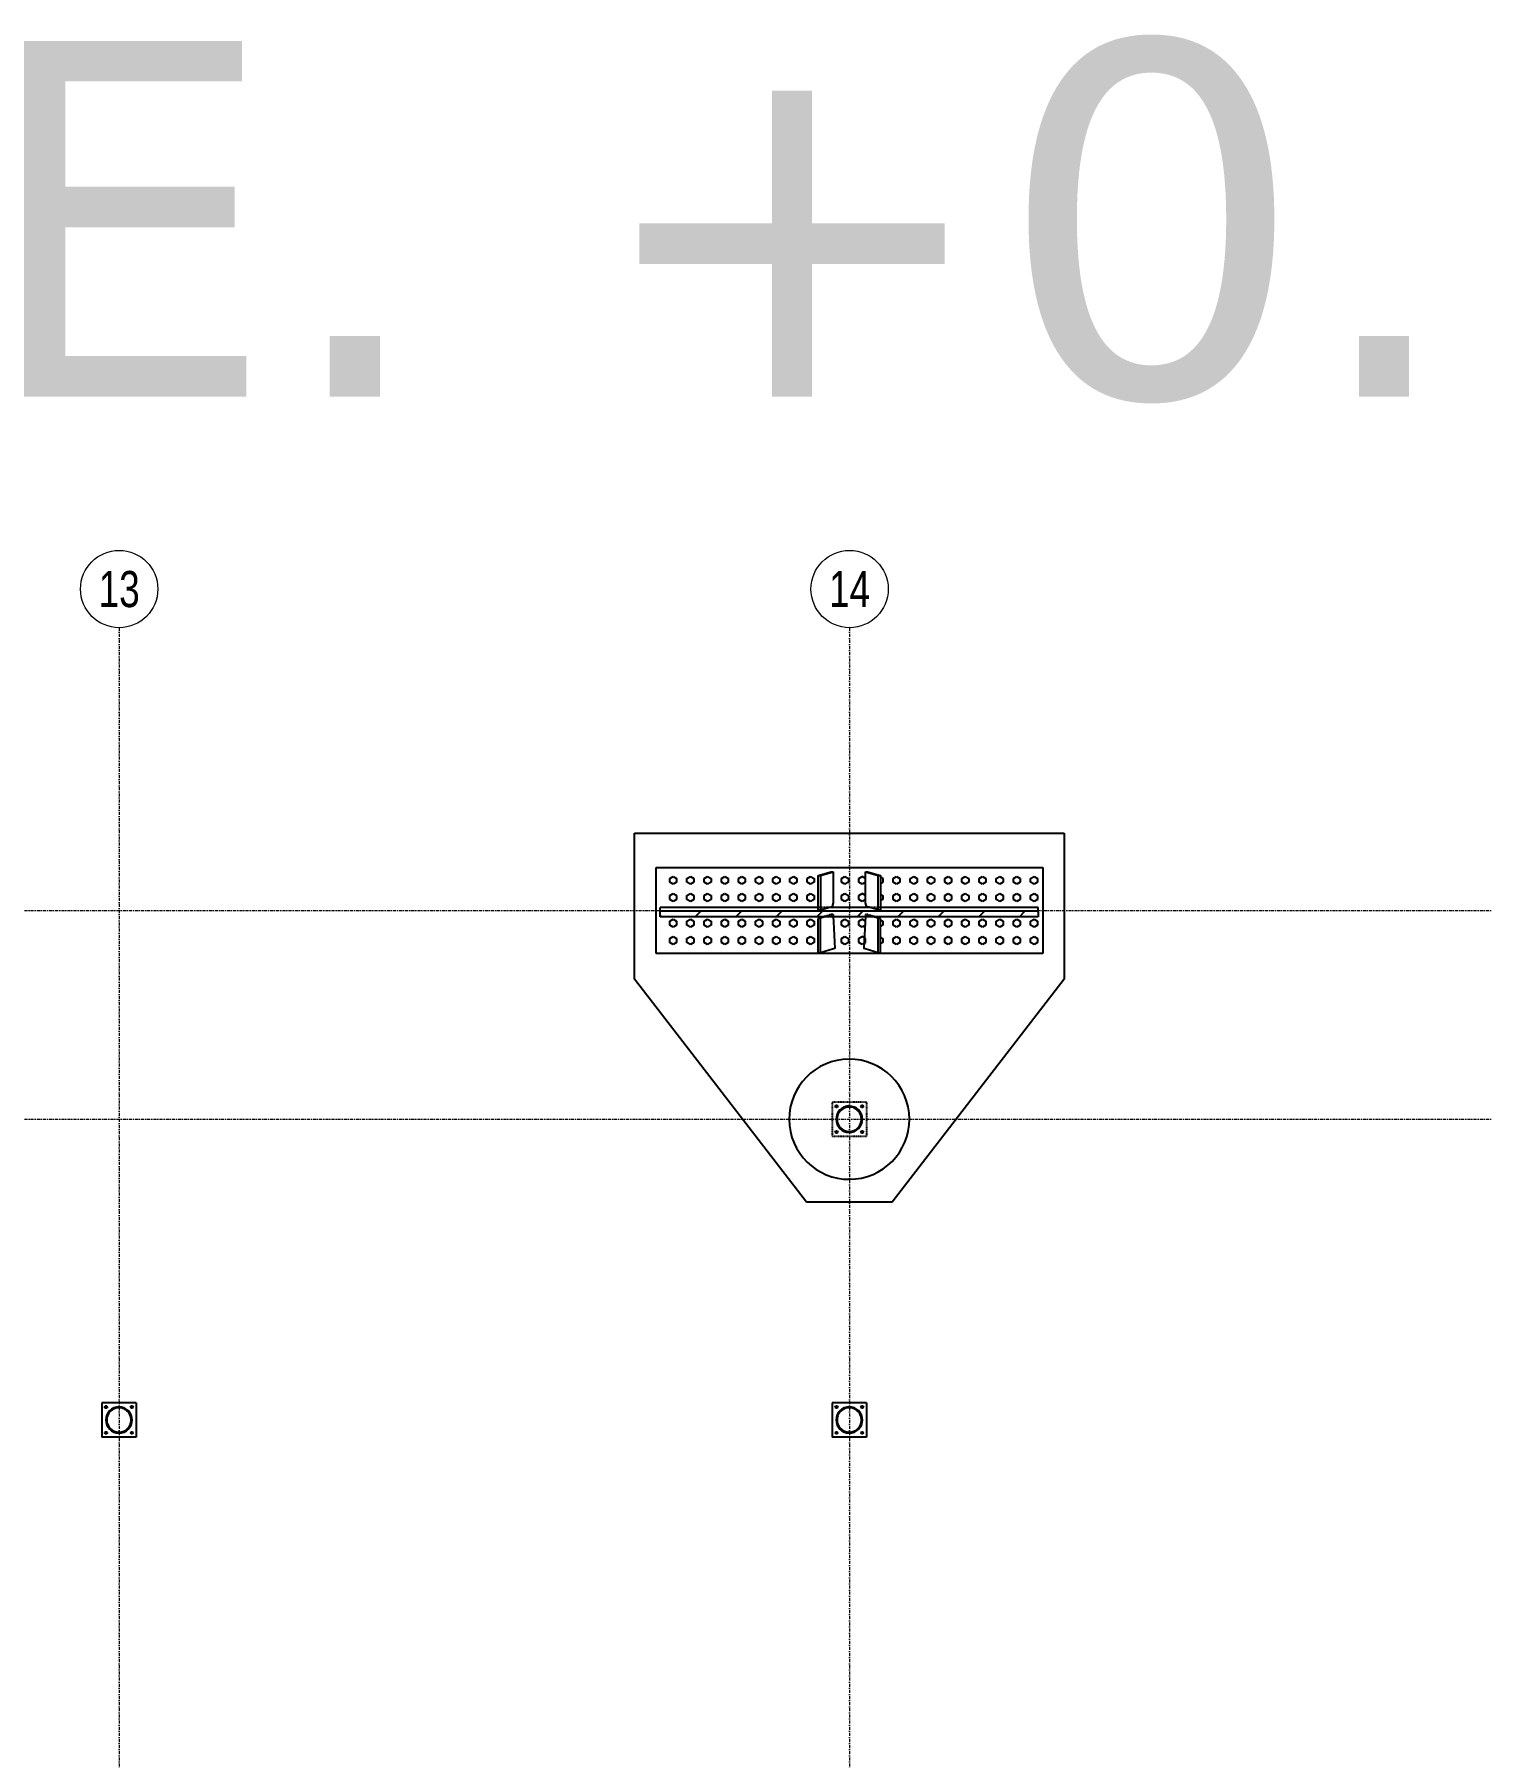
# Model space of a CAD drawing. Header units: millimetres. Extents: x 1541 to 289025, y -12015 to 47026.
# Drawn here: x 55346 to 56567, y -10231 to -8778 of the extents above; entities that cross this region are included whole.
import ezdxf
from ezdxf.enums import TextEntityAlignment as Align

# ---------------------------------------------------------------- set-up
doc = ezdxf.new("R2010")
doc.units = ezdxf.units.MM
doc.header["$LTSCALE"] = 0.1
for name, pattern in [('DASHDOTX2', [50.8, 25.4, -12.7, 0, -12.7]), ('DXK_LINE_DOT2', [3.9198, 1.9599, -1.9599]), ('Grid Line', [3.33375, 1.905, -0.47625, 0.47625, -0.47625])]:
    doc.linetypes.add(name, pattern=pattern)
doc.layers.get('0').update_dxf_attribs({"color": 255})
doc.layers.add('E_EJES', color=8, linetype='Continuous', lineweight=9)
doc.layers.add('E_EJES-1', color=8, linetype='Grid Line', lineweight=9)
doc.layers.add('TEXTO GENRAL', color=3, linetype='Continuous')
doc.styles.add('Swis721 LtCn BT_1', font='swisscl.ttf', dxfattribs={"height": 0.42})
doc.styles.add('TEXTO GENERAL', font='verdana.ttf', dxfattribs={"height": 0.9})

msp = doc.modelspace()

# ---------------------------------------------------------------- hatches: boundary and pattern name
at = {"linetype": 'Continuous'}
h = msp.add_hatch(dxfattribs=at)
h.set_pattern_fill('', scale=7.611392, style=0, pattern_type=0)
h.set_pattern_definition([(45, (55873.885, -9517.53), (-17.088, 17.088), [])])
h.paths.add_polyline_path([(56192.8, -9517.5), (55873.9, -9517.5), (55873.9, -9518.3), (55874.1, -9522.2), (56192.7, -9522.2), (56192.8, -9518.3)])
h = msp.add_hatch(dxfattribs=at)
h.set_pattern_fill('', scale=7.611392, style=0, pattern_type=0)
h.set_pattern_definition([(45, (56044.19, -9690.706), (-17.088, 17.088), [])])
h.paths.add_polyline_path([(56044.4, -9692.9), (56044.2, -9690.7), (56043.6, -9688.6), (56042.5, -9686.7), (56041.2, -9685), (56039.5, -9683.7), (56037.6, -9682.6), (56035.5, -9682), (56033.3, -9681.8), (56031.2, -9682), (56029.1, -9682.6), (56027.2, -9683.7), (56025.5, -9685), (56024.2, -9686.7), (56023.1, -9688.6), (56022.5, -9690.7), (56022.3, -9692.9), (56022.5, -9695), (56023.1, -9697.1), (56024.2, -9699), (56025.5, -9700.7), (56027.2, -9702.1), (56029.1, -9703.1), (56031.2, -9703.7), (56033.3, -9703.9), (56035.5, -9703.7), (56037.6, -9703.1), (56039.5, -9702.1), (56041.2, -9700.7), (56042.5, -9699), (56043.6, -9697.1), (56044.2, -9695)])
h.paths.add_polyline_path([(56042.9, -9696.8), (56041.9, -9698.6), (56040.7, -9700.2), (56039.1, -9701.5), (56037.3, -9702.4), (56035.4, -9703), (56033.3, -9703.2), (56031.3, -9703), (56029.4, -9702.4), (56027.6, -9701.5), (56026, -9700.2), (56024.8, -9698.6), (56023.8, -9696.8), (56023.2, -9694.9), (56023, -9692.9), (56023.2, -9690.8), (56023.8, -9688.9), (56024.8, -9687.1), (56026, -9685.6), (56027.6, -9684.3), (56029.4, -9683.3), (56031.3, -9682.7), (56033.3, -9682.5), (56035.4, -9682.7), (56037.3, -9683.3), (56039.1, -9684.3), (56040.7, -9685.6), (56041.9, -9687.1), (56042.9, -9688.9), (56043.5, -9690.8), (56043.7, -9692.9), (56043.5, -9694.9)])
h = msp.add_hatch(color=96, dxfattribs=at)
h.paths.add_polyline_path([(55428.2, -9946.6), (55428, -9944.4), (55427.4, -9942.4), (55426.4, -9940.4), (55425, -9938.8), (55423.3, -9937.4), (55421.4, -9936.4), (55419.3, -9935.7), (55417.2, -9935.5), (55415, -9935.7), (55413, -9936.4), (55411, -9937.4), (55409.4, -9938.8), (55408, -9940.4), (55407, -9942.4), (55406.3, -9944.4), (55406.1, -9946.6), (55406.3, -9948.7), (55407, -9950.8), (55408, -9952.7), (55409.4, -9954.4), (55411, -9955.8), (55413, -9956.8), (55415, -9957.4), (55417.2, -9957.6), (55419.3, -9957.4), (55421.4, -9956.8), (55423.3, -9955.8), (55425, -9954.4), (55426.4, -9952.7), (55427.4, -9950.8), (55428, -9948.7)])
h.paths.add_polyline_path([(55426.7, -9950.5), (55425.8, -9952.3), (55424.5, -9953.9), (55422.9, -9955.2), (55421.1, -9956.1), (55419.2, -9956.7), (55417.2, -9956.9), (55415.2, -9956.7), (55413.2, -9956.1), (55411.4, -9955.2), (55409.9, -9953.9), (55408.6, -9952.3), (55407.6, -9950.5), (55407.1, -9948.6), (55406.9, -9946.6), (55407.1, -9944.6), (55407.6, -9942.6), (55408.6, -9940.8), (55409.9, -9939.3), (55411.4, -9938), (55413.2, -9937), (55415.2, -9936.5), (55417.2, -9936.3), (55419.2, -9936.5), (55421.1, -9937), (55422.9, -9938), (55424.5, -9939.3), (55425.8, -9940.8), (55426.7, -9942.6), (55427.3, -9944.6), (55427.5, -9946.6), (55427.3, -9948.6)])
h = msp.add_hatch(color=96, dxfattribs=at)
h.paths.add_polyline_path([(56044.4, -9946.6), (56044.2, -9944.4), (56043.6, -9942.4), (56042.5, -9940.4), (56041.2, -9938.8), (56039.5, -9937.4), (56037.6, -9936.4), (56035.5, -9935.7), (56033.3, -9935.5), (56031.2, -9935.7), (56029.1, -9936.4), (56027.2, -9937.4), (56025.5, -9938.8), (56024.2, -9940.4), (56023.1, -9942.4), (56022.5, -9944.4), (56022.3, -9946.6), (56022.5, -9948.7), (56023.1, -9950.8), (56024.2, -9952.7), (56025.5, -9954.4), (56027.2, -9955.8), (56029.1, -9956.8), (56031.2, -9957.4), (56033.3, -9957.6), (56035.5, -9957.4), (56037.6, -9956.8), (56039.5, -9955.8), (56041.2, -9954.4), (56042.5, -9952.7), (56043.6, -9950.8), (56044.2, -9948.7)])
h.paths.add_polyline_path([(56042.9, -9950.5), (56041.9, -9952.3), (56040.7, -9953.9), (56039.1, -9955.2), (56037.3, -9956.1), (56035.4, -9956.7), (56033.3, -9956.9), (56031.3, -9956.7), (56029.4, -9956.1), (56027.6, -9955.2), (56026, -9953.9), (56024.8, -9952.3), (56023.8, -9950.5), (56023.2, -9948.6), (56023, -9946.6), (56023.2, -9944.6), (56023.8, -9942.6), (56024.8, -9940.8), (56026, -9939.3), (56027.6, -9938), (56029.4, -9937), (56031.3, -9936.5), (56033.3, -9936.3), (56035.4, -9936.5), (56037.3, -9937), (56039.1, -9938), (56040.7, -9939.3), (56041.9, -9940.8), (56042.9, -9942.6), (56043.5, -9944.6), (56043.7, -9946.6), (56043.5, -9948.6)])

# ---------------------------------------------------------------- linework, layer by layer
at = {"color": 2, "linetype": 'Continuous'}
for p, q in [((55852.1, -9574.7), (55852.1, -9451.5)), ((55852.1, -9451.5), (56214.6, -9451.5)), ((56214.6, -9451.5), (56214.6, -9574.7)), ((55870.3, -9553), (55870.3, -9480.5)), ((55870.3, -9480.5), (56196.5, -9480.5)), ((56007.1, -9487.4), (56018, -9484.2)), ((56007.1, -9487.4), (56009, -9487.3)), ((56007.1, -9516.4), (56007.1, -9487.4)), ((56009, -9487.3), (56019.7, -9484.2)), ((56009, -9487.3), (56009, -9516.3)), ((56018, -9484.2), (56019.7, -9484.2)), ((56019.7, -9484.2), (56019.8, -9510.3)), ((56046.9, -9510.3), (56047, -9484.2)), ((56047, -9484.2), (56048.7, -9484.2)), ((56047, -9484.2), (56057.7, -9487.3)), ((56048.7, -9484.2), (56059.6, -9487.4)), ((56057.7, -9516.3), (56057.7, -9487.3)), ((56057.7, -9487.3), (56059.6, -9487.4)), ((56059.6, -9487.4), (56059.6, -9516.4)), ((56196.5, -9480.5), (56196.5, -9553)), ((55873.9, -9517.5), (55873.9, -9514.4)), ((56007.1, -9514.4), (55873.9, -9514.4)), ((55873.9, -9518.3), (55873.9, -9517.5)), ((56192.8, -9517.5), (55873.9, -9517.5)), ((55873.9, -9522.2), (55873.9, -9518.3)), ((55874.1, -9522.2), (55873.9, -9518.3)), ((56009, -9516.3), (56007.1, -9516.4)), ((56009, -9516.3), (56018.9, -9513.4)), ((56051.1, -9514.4), (56015.6, -9514.4)), ((56019.8, -9510.3), (56018.9, -9513.4)), ((56019.7, -9520.2), (56019.8, -9522.2)), ((56047.8, -9513.4), (56046.9, -9510.3)), ((56047, -9520.2), (56046.9, -9522.2)), ((56057.7, -9516.3), (56047.8, -9513.4)), ((56059.6, -9516.4), (56057.7, -9516.3)), ((56192.8, -9514.4), (56059.6, -9514.4)), ((56192.8, -9518.3), (56192.7, -9522.2)), ((56192.8, -9517.5), (56192.8, -9514.4)), ((56192.8, -9518.3), (56192.8, -9517.5)), ((56192.8, -9518.3), (56192.8, -9522.2)), ((55874.1, -9522.2), (55873.9, -9522.2)), ((56192.7, -9522.2), (55874.1, -9522.2)), ((56011.3, -9522.2), (56007.1, -9523.5)), ((56007.1, -9523.5), (56009, -9523.4)), ((56007.1, -9552.6), (56007.1, -9523.5)), ((56013.1, -9522.2), (56009, -9523.4)), ((56009, -9552.5), (56009, -9523.4)), ((56019.8, -9522.2), (56020, -9526.4)), ((56020, -9526.4), (56021, -9548.9)), ((56046.7, -9526.4), (56045.7, -9548.9)), ((56046.9, -9522.2), (56046.7, -9526.4)), ((56057.7, -9523.4), (56053.6, -9522.2)), ((56059.6, -9523.5), (56055.3, -9522.2)), ((56057.7, -9552.5), (56057.7, -9523.4)), ((56057.7, -9523.4), (56059.6, -9523.5)), ((56059.6, -9552.6), (56059.6, -9523.5)), ((56192.8, -9522.2), (56192.7, -9522.2)), ((56020, -9549.2), (56009, -9552.5)), ((56021, -9548.9), (56020, -9549.2)), ((56046.7, -9549.2), (56045.7, -9548.9)), ((56057.7, -9552.5), (56046.7, -9549.2)), ((56196.5, -9553), (55870.3, -9553)), ((56007.1, -9552.6), (56009, -9552.5)), ((56057.7, -9552.5), (56059.6, -9552.6)), ((55997.1, -9763), (55852.1, -9574.7)), ((56214.6, -9574.7), (56069.6, -9763)), ((56069.6, -9763), (55997.1, -9763)), ((55431.7, -9932.1), (55402.7, -9932.1)), ((55402.7, -9932.1), (55402.7, -9961.1)), ((55431.7, -9932.1), (55431.7, -9961.1)), ((56047.8, -9932.1), (56018.8, -9932.1)), ((56018.8, -9932.1), (56018.8, -9961.1)), ((56047.8, -9932.1), (56047.8, -9961.1)), ((55431.7, -9961.1), (55402.7, -9961.1)), ((56047.8, -9961.1), (56018.8, -9961.1))]:
    msp.add_line(p, q, dxfattribs=at)
at = {"color": 7, "linetype": 'Continuous'}
for p, q in [((55881.9, -9489.7), (55884.8, -9488)), ((55881.9, -9493), (55881.9, -9489.7)), ((55884.8, -9488), (55887.7, -9489.7)), ((55887.7, -9489.7), (55887.7, -9493)), ((55896.4, -9489.7), (55899.3, -9488)), ((55896.4, -9493), (55896.4, -9489.7)), ((55899.3, -9488), (55902.2, -9489.7)), ((55902.2, -9489.7), (55902.2, -9493)), ((55910.9, -9489.7), (55913.8, -9488)), ((55910.9, -9493), (55910.9, -9489.7)), ((55913.8, -9488), (55916.7, -9489.7)), ((55916.7, -9489.7), (55916.7, -9493)), ((55925.4, -9489.7), (55928.3, -9488)), ((55925.4, -9493), (55925.4, -9489.7)), ((55928.3, -9488), (55931.2, -9489.7)), ((55931.2, -9489.7), (55931.2, -9493)), ((55939.9, -9489.7), (55942.8, -9488)), ((55939.9, -9493), (55939.9, -9489.7)), ((55942.8, -9488), (55945.6, -9489.7)), ((55945.6, -9489.7), (55945.6, -9493)), ((55954.3, -9489.7), (55957.2, -9488)), ((55954.3, -9493), (55954.3, -9489.7)), ((55957.2, -9488), (55960.1, -9489.7)), ((55960.1, -9489.7), (55960.1, -9493)), ((55968.8, -9489.7), (55971.7, -9488)), ((55968.8, -9493), (55968.8, -9489.7)), ((55971.7, -9488), (55974.6, -9489.7)), ((55974.6, -9489.7), (55974.6, -9493)), ((55983.3, -9489.7), (55986.2, -9488)), ((55983.3, -9493), (55983.3, -9489.7)), ((55986.2, -9488), (55989.1, -9489.7)), ((55989.1, -9489.7), (55989.1, -9493)), ((55997.8, -9489.7), (56000.7, -9488)), ((55997.8, -9493), (55997.8, -9489.7)), ((56000.7, -9488), (56003.6, -9489.7)), ((56003.6, -9489.7), (56003.6, -9493)), ((56026.8, -9489.7), (56029.7, -9488)), ((56026.8, -9493), (56026.8, -9489.7)), ((56029.7, -9488), (56032.6, -9489.7)), ((56032.6, -9489.7), (56032.6, -9493)), ((56041.3, -9489.7), (56044.2, -9488)), ((56041.3, -9493), (56041.3, -9489.7)), ((56047.1, -9489.7), (56044.2, -9488)), ((56047.1, -9493), (56047.1, -9489.7)), ((56059.6, -9488.5), (56061.6, -9489.7)), ((56061.6, -9489.7), (56061.6, -9493)), ((56070.3, -9489.7), (56073.2, -9488)), ((56070.3, -9493), (56070.3, -9489.7)), ((56073.2, -9488), (56076.1, -9489.7)), ((56076.1, -9489.7), (56076.1, -9493)), ((56084.8, -9489.7), (56087.7, -9488)), ((56084.8, -9493), (56084.8, -9489.7)), ((56087.7, -9488), (56090.6, -9489.7)), ((56090.6, -9489.7), (56090.6, -9493)), ((56099.3, -9489.7), (56102.2, -9488)), ((56099.3, -9493), (56099.3, -9489.7)), ((56102.2, -9488), (56105.1, -9489.7)), ((56105.1, -9489.7), (56105.1, -9493)), ((56113.8, -9489.7), (56116.7, -9488)), ((56113.8, -9493), (56113.8, -9489.7)), ((56116.7, -9488), (56119.6, -9489.7)), ((56119.6, -9489.7), (56119.6, -9493)), ((56128.3, -9489.7), (56131.2, -9488)), ((56128.3, -9493), (56128.3, -9489.7)), ((56131.2, -9488), (56134.1, -9489.7)), ((56134.1, -9489.7), (56134.1, -9493)), ((56142.8, -9489.7), (56145.7, -9488)), ((56142.8, -9493), (56142.8, -9489.7)), ((56145.7, -9488), (56148.6, -9489.7)), ((56148.6, -9489.7), (56148.6, -9493)), ((56157.3, -9489.7), (56160.2, -9488)), ((56157.3, -9493), (56157.3, -9489.7)), ((56160.2, -9488), (56163.1, -9489.7)), ((56163.1, -9489.7), (56163.1, -9493)), ((56171.8, -9489.7), (56174.7, -9488)), ((56171.8, -9493), (56171.8, -9489.7)), ((56174.7, -9488), (56177.6, -9489.7)), ((56177.6, -9489.7), (56177.6, -9493)), ((56186.3, -9489.7), (56189.2, -9488)), ((56186.3, -9493), (56186.3, -9489.7)), ((56189.2, -9488), (56192.1, -9489.7)), ((56192.1, -9489.7), (56192.1, -9493)), ((55884.8, -9494.7), (55881.9, -9493)), ((55881.9, -9504.2), (55884.8, -9502.5)), ((55881.9, -9507.5), (55881.9, -9504.2)), ((55887.7, -9493), (55884.8, -9494.7)), ((55884.8, -9502.5), (55887.7, -9504.2)), ((55887.7, -9504.2), (55887.7, -9507.5)), ((55899.3, -9494.7), (55896.4, -9493)), ((55896.4, -9504.2), (55899.3, -9502.5)), ((55896.4, -9507.5), (55896.4, -9504.2)), ((55902.2, -9493), (55899.3, -9494.7)), ((55899.3, -9502.5), (55902.2, -9504.2)), ((55902.2, -9504.2), (55902.2, -9507.5)), ((55913.8, -9494.7), (55910.9, -9493)), ((55910.9, -9504.2), (55913.8, -9502.5)), ((55910.9, -9507.5), (55910.9, -9504.2)), ((55916.7, -9493), (55913.8, -9494.7)), ((55913.8, -9502.5), (55916.7, -9504.2)), ((55916.7, -9504.2), (55916.7, -9507.5)), ((55928.3, -9494.7), (55925.4, -9493)), ((55925.4, -9504.2), (55928.3, -9502.5)), ((55925.4, -9507.5), (55925.4, -9504.2)), ((55931.2, -9493), (55928.3, -9494.7)), ((55928.3, -9502.5), (55931.2, -9504.2)), ((55931.2, -9504.2), (55931.2, -9507.5)), ((55942.8, -9494.7), (55939.9, -9493)), ((55939.9, -9504.2), (55942.8, -9502.5)), ((55939.9, -9507.5), (55939.9, -9504.2)), ((55945.6, -9493), (55942.8, -9494.7)), ((55942.8, -9502.5), (55945.6, -9504.2)), ((55945.6, -9504.2), (55945.6, -9507.5)), ((55957.2, -9494.7), (55954.3, -9493)), ((55954.3, -9504.2), (55957.2, -9502.5)), ((55954.3, -9507.5), (55954.3, -9504.2)), ((55960.1, -9493), (55957.2, -9494.7)), ((55957.2, -9502.5), (55960.1, -9504.2)), ((55960.1, -9504.2), (55960.1, -9507.5)), ((55971.7, -9494.7), (55968.8, -9493)), ((55968.8, -9504.2), (55971.7, -9502.5)), ((55968.8, -9507.5), (55968.8, -9504.2)), ((55974.6, -9493), (55971.7, -9494.7)), ((55971.7, -9502.5), (55974.6, -9504.2)), ((55974.6, -9504.2), (55974.6, -9507.5)), ((55986.2, -9494.7), (55983.3, -9493)), ((55983.3, -9504.2), (55986.2, -9502.5)), ((55983.3, -9507.5), (55983.3, -9504.2)), ((55989.1, -9493), (55986.2, -9494.7)), ((55986.2, -9502.5), (55989.1, -9504.2)), ((55989.1, -9504.2), (55989.1, -9507.5)), ((56000.7, -9494.7), (55997.8, -9493)), ((55997.8, -9504.2), (56000.7, -9502.5)), ((55997.8, -9507.5), (55997.8, -9504.2)), ((56003.6, -9493), (56000.7, -9494.7)), ((56000.7, -9502.5), (56003.6, -9504.2)), ((56003.6, -9504.2), (56003.6, -9507.5)), ((56029.7, -9494.7), (56026.8, -9493)), ((56026.8, -9504.2), (56029.7, -9502.5)), ((56026.8, -9507.5), (56026.8, -9504.2)), ((56032.6, -9493), (56029.7, -9494.7)), ((56029.7, -9502.5), (56032.6, -9504.2)), ((56032.6, -9504.2), (56032.6, -9507.5)), ((56044.2, -9494.7), (56041.3, -9493)), ((56041.3, -9504.2), (56044.2, -9502.5)), ((56041.3, -9507.5), (56041.3, -9504.2)), ((56047.1, -9493), (56044.2, -9494.7)), ((56047.1, -9504.2), (56044.2, -9502.5)), ((56047.1, -9507.5), (56047.1, -9504.2)), ((56061.6, -9493), (56059.6, -9494.2)), ((56059.6, -9503), (56061.6, -9504.2)), ((56061.6, -9504.2), (56061.6, -9507.5)), ((56073.2, -9494.7), (56070.3, -9493)), ((56070.3, -9504.2), (56073.2, -9502.5)), ((56070.3, -9507.5), (56070.3, -9504.2)), ((56076.1, -9493), (56073.2, -9494.7)), ((56073.2, -9502.5), (56076.1, -9504.2)), ((56076.1, -9504.2), (56076.1, -9507.5)), ((56087.7, -9494.7), (56084.8, -9493)), ((56084.8, -9504.2), (56087.7, -9502.5)), ((56084.8, -9507.5), (56084.8, -9504.2)), ((56090.6, -9493), (56087.7, -9494.7)), ((56087.7, -9502.5), (56090.6, -9504.2)), ((56090.6, -9504.2), (56090.6, -9507.5)), ((56102.2, -9494.7), (56099.3, -9493)), ((56099.3, -9504.2), (56102.2, -9502.5)), ((56099.3, -9507.5), (56099.3, -9504.2)), ((56105.1, -9493), (56102.2, -9494.7)), ((56102.2, -9502.5), (56105.1, -9504.2)), ((56105.1, -9504.2), (56105.1, -9507.5)), ((56116.7, -9494.7), (56113.8, -9493)), ((56113.8, -9504.2), (56116.7, -9502.5)), ((56113.8, -9507.5), (56113.8, -9504.2)), ((56119.6, -9493), (56116.7, -9494.7)), ((56116.7, -9502.5), (56119.6, -9504.2)), ((56119.6, -9504.2), (56119.6, -9507.5)), ((56131.2, -9494.7), (56128.3, -9493)), ((56128.3, -9504.2), (56131.2, -9502.5)), ((56128.3, -9507.5), (56128.3, -9504.2)), ((56134.1, -9493), (56131.2, -9494.7)), ((56131.2, -9502.5), (56134.1, -9504.2)), ((56134.1, -9504.2), (56134.1, -9507.5)), ((56145.7, -9494.7), (56142.8, -9493)), ((56142.8, -9504.2), (56145.7, -9502.5)), ((56142.8, -9507.5), (56142.8, -9504.2)), ((56148.6, -9493), (56145.7, -9494.7)), ((56145.7, -9502.5), (56148.6, -9504.2)), ((56148.6, -9504.2), (56148.6, -9507.5)), ((56160.2, -9494.7), (56157.3, -9493)), ((56157.3, -9504.2), (56160.2, -9502.5)), ((56157.3, -9507.5), (56157.3, -9504.2)), ((56163.1, -9493), (56160.2, -9494.7)), ((56160.2, -9502.5), (56163.1, -9504.2)), ((56163.1, -9504.2), (56163.1, -9507.5)), ((56174.7, -9494.7), (56171.8, -9493)), ((56171.8, -9504.2), (56174.7, -9502.5)), ((56171.8, -9507.5), (56171.8, -9504.2)), ((56177.6, -9493), (56174.7, -9494.7)), ((56174.7, -9502.5), (56177.6, -9504.2)), ((56177.6, -9504.2), (56177.6, -9507.5)), ((56189.2, -9494.7), (56186.3, -9493)), ((56186.3, -9504.2), (56189.2, -9502.5)), ((56186.3, -9507.5), (56186.3, -9504.2)), ((56192.1, -9493), (56189.2, -9494.7)), ((56189.2, -9502.5), (56192.1, -9504.2)), ((56192.1, -9504.2), (56192.1, -9507.5)), ((55884.8, -9509.2), (55881.9, -9507.5)), ((55887.7, -9507.5), (55884.8, -9509.2)), ((55899.3, -9509.2), (55896.4, -9507.5)), ((55902.2, -9507.5), (55899.3, -9509.2)), ((55913.8, -9509.2), (55910.9, -9507.5)), ((55916.7, -9507.5), (55913.8, -9509.2)), ((55928.3, -9509.2), (55925.4, -9507.5)), ((55931.2, -9507.5), (55928.3, -9509.2)), ((55942.8, -9509.2), (55939.9, -9507.5)), ((55945.6, -9507.5), (55942.8, -9509.2)), ((55957.2, -9509.2), (55954.3, -9507.5)), ((55960.1, -9507.5), (55957.2, -9509.2)), ((55971.7, -9509.2), (55968.8, -9507.5)), ((55974.6, -9507.5), (55971.7, -9509.2)), ((55986.2, -9509.2), (55983.3, -9507.5)), ((55989.1, -9507.5), (55986.2, -9509.2)), ((56000.7, -9509.2), (55997.8, -9507.5)), ((56003.6, -9507.5), (56000.7, -9509.2)), ((56029.7, -9509.2), (56026.8, -9507.5)), ((56032.6, -9507.5), (56029.7, -9509.2)), ((56044.2, -9509.2), (56041.3, -9507.5)), ((56047.1, -9507.5), (56044.2, -9509.2)), ((56061.6, -9507.5), (56059.6, -9508.7)), ((56073.2, -9509.2), (56070.3, -9507.5)), ((56076.1, -9507.5), (56073.2, -9509.2)), ((56087.7, -9509.2), (56084.8, -9507.5)), ((56090.6, -9507.5), (56087.7, -9509.2)), ((56102.2, -9509.2), (56099.3, -9507.5)), ((56105.1, -9507.5), (56102.2, -9509.2)), ((56116.7, -9509.2), (56113.8, -9507.5)), ((56119.6, -9507.5), (56116.7, -9509.2)), ((56131.2, -9509.2), (56128.3, -9507.5)), ((56134.1, -9507.5), (56131.2, -9509.2)), ((56145.7, -9509.2), (56142.8, -9507.5)), ((56148.6, -9507.5), (56145.7, -9509.2)), ((56160.2, -9509.2), (56157.3, -9507.5)), ((56163.1, -9507.5), (56160.2, -9509.2)), ((56174.7, -9509.2), (56171.8, -9507.5)), ((56177.6, -9507.5), (56174.7, -9509.2)), ((56189.2, -9509.2), (56186.3, -9507.5)), ((56192.1, -9507.5), (56189.2, -9509.2)), ((55881.9, -9525.9), (55884.8, -9524.2)), ((55881.9, -9529.3), (55881.9, -9525.9)), ((55884.8, -9530.9), (55881.9, -9529.3)), ((55884.8, -9524.2), (55887.7, -9525.9)), ((55887.7, -9529.3), (55884.8, -9530.9)), ((55887.7, -9525.9), (55887.7, -9529.3)), ((55896.4, -9525.9), (55899.3, -9524.2)), ((55896.4, -9529.3), (55896.4, -9525.9)), ((55899.3, -9530.9), (55896.4, -9529.3)), ((55899.3, -9524.2), (55902.2, -9525.9)), ((55902.2, -9529.3), (55899.3, -9530.9)), ((55902.2, -9525.9), (55902.2, -9529.3)), ((55910.9, -9525.9), (55913.8, -9524.2)), ((55910.9, -9529.3), (55910.9, -9525.9)), ((55913.8, -9530.9), (55910.9, -9529.3)), ((55913.8, -9524.2), (55916.7, -9525.9)), ((55916.7, -9529.3), (55913.8, -9530.9)), ((55916.7, -9525.9), (55916.7, -9529.3)), ((55925.4, -9525.9), (55928.3, -9524.2)), ((55925.4, -9529.3), (55925.4, -9525.9)), ((55928.3, -9530.9), (55925.4, -9529.3)), ((55928.3, -9524.2), (55931.2, -9525.9)), ((55931.2, -9529.3), (55928.3, -9530.9)), ((55931.2, -9525.9), (55931.2, -9529.3)), ((55939.9, -9525.9), (55942.8, -9524.2)), ((55939.9, -9529.3), (55939.9, -9525.9)), ((55942.8, -9530.9), (55939.9, -9529.3)), ((55942.8, -9524.2), (55945.6, -9525.9)), ((55945.6, -9529.3), (55942.8, -9530.9)), ((55945.6, -9525.9), (55945.6, -9529.3)), ((55954.3, -9525.9), (55957.2, -9524.2)), ((55954.3, -9529.3), (55954.3, -9525.9)), ((55957.2, -9530.9), (55954.3, -9529.3)), ((55957.2, -9524.2), (55960.1, -9525.9)), ((55960.1, -9529.3), (55957.2, -9530.9)), ((55960.1, -9525.9), (55960.1, -9529.3)), ((55968.8, -9525.9), (55971.7, -9524.2)), ((55968.8, -9529.3), (55968.8, -9525.9)), ((55971.7, -9530.9), (55968.8, -9529.3)), ((55971.7, -9524.2), (55974.6, -9525.9)), ((55974.6, -9529.3), (55971.7, -9530.9)), ((55974.6, -9525.9), (55974.6, -9529.3)), ((55983.3, -9525.9), (55986.2, -9524.2)), ((55983.3, -9529.3), (55983.3, -9525.9)), ((55986.2, -9530.9), (55983.3, -9529.3)), ((55986.2, -9524.2), (55989.1, -9525.9)), ((55989.1, -9529.3), (55986.2, -9530.9)), ((55989.1, -9525.9), (55989.1, -9529.3)), ((55997.8, -9525.9), (56000.7, -9524.2)), ((55997.8, -9529.3), (55997.8, -9525.9)), ((56000.7, -9530.9), (55997.8, -9529.3)), ((56000.7, -9524.2), (56003.6, -9525.9)), ((56003.6, -9529.3), (56000.7, -9530.9)), ((56003.6, -9525.9), (56003.6, -9529.3)), ((56026.8, -9525.9), (56029.7, -9524.2)), ((56026.8, -9529.3), (56026.8, -9525.9)), ((56029.7, -9530.9), (56026.8, -9529.3)), ((56029.7, -9524.2), (56032.6, -9525.9)), ((56032.6, -9529.3), (56029.7, -9530.9)), ((56032.6, -9525.9), (56032.6, -9529.3)), ((56041.3, -9525.9), (56044.2, -9524.2)), ((56041.3, -9529.3), (56041.3, -9525.9)), ((56044.2, -9530.9), (56041.3, -9529.3)), ((56047.1, -9525.9), (56044.2, -9524.2)), ((56047.1, -9529.3), (56044.2, -9530.9)), ((56047.1, -9529.3), (56047.1, -9525.9)), ((56059.6, -9524.7), (56061.6, -9525.9)), ((56061.6, -9529.3), (56059.6, -9530.4)), ((56061.6, -9525.9), (56061.6, -9529.3)), ((56070.3, -9525.9), (56073.2, -9524.2)), ((56070.3, -9529.3), (56070.3, -9525.9)), ((56073.2, -9530.9), (56070.3, -9529.3)), ((56073.2, -9524.2), (56076.1, -9525.9)), ((56076.1, -9529.3), (56073.2, -9530.9)), ((56076.1, -9525.9), (56076.1, -9529.3)), ((56084.8, -9525.9), (56087.7, -9524.2)), ((56084.8, -9529.3), (56084.8, -9525.9)), ((56087.7, -9530.9), (56084.8, -9529.3)), ((56087.7, -9524.2), (56090.6, -9525.9)), ((56090.6, -9529.3), (56087.7, -9530.9)), ((56090.6, -9525.9), (56090.6, -9529.3)), ((56099.3, -9525.9), (56102.2, -9524.2)), ((56099.3, -9529.3), (56099.3, -9525.9)), ((56102.2, -9530.9), (56099.3, -9529.3)), ((56102.2, -9524.2), (56105.1, -9525.9)), ((56105.1, -9529.3), (56102.2, -9530.9)), ((56105.1, -9525.9), (56105.1, -9529.3)), ((56113.8, -9525.9), (56116.7, -9524.2)), ((56113.8, -9529.3), (56113.8, -9525.9)), ((56116.7, -9530.9), (56113.8, -9529.3)), ((56116.7, -9524.2), (56119.6, -9525.9)), ((56119.6, -9529.3), (56116.7, -9530.9)), ((56119.6, -9525.9), (56119.6, -9529.3)), ((56128.3, -9525.9), (56131.2, -9524.2)), ((56128.3, -9529.3), (56128.3, -9525.9)), ((56131.2, -9530.9), (56128.3, -9529.3)), ((56131.2, -9524.2), (56134.1, -9525.9)), ((56134.1, -9529.3), (56131.2, -9530.9)), ((56134.1, -9525.9), (56134.1, -9529.3)), ((56142.8, -9525.9), (56145.7, -9524.2)), ((56142.8, -9529.3), (56142.8, -9525.9)), ((56145.7, -9530.9), (56142.8, -9529.3)), ((56145.7, -9524.2), (56148.6, -9525.9)), ((56148.6, -9529.3), (56145.7, -9530.9)), ((56148.6, -9525.9), (56148.6, -9529.3)), ((56157.3, -9525.9), (56160.2, -9524.2)), ((56157.3, -9529.3), (56157.3, -9525.9)), ((56160.2, -9530.9), (56157.3, -9529.3)), ((56160.2, -9524.2), (56163.1, -9525.9)), ((56163.1, -9529.3), (56160.2, -9530.9)), ((56163.1, -9525.9), (56163.1, -9529.3)), ((56171.8, -9525.9), (56174.7, -9524.2)), ((56171.8, -9529.3), (56171.8, -9525.9)), ((56174.7, -9530.9), (56171.8, -9529.3)), ((56174.7, -9524.2), (56177.6, -9525.9)), ((56177.6, -9529.3), (56174.7, -9530.9)), ((56177.6, -9525.9), (56177.6, -9529.3)), ((56186.3, -9525.9), (56189.2, -9524.2)), ((56186.3, -9529.3), (56186.3, -9525.9)), ((56189.2, -9530.9), (56186.3, -9529.3)), ((56189.2, -9524.2), (56192.1, -9525.9)), ((56192.1, -9529.3), (56189.2, -9530.9)), ((56192.1, -9525.9), (56192.1, -9529.3)), ((55881.9, -9540.4), (55884.8, -9538.7)), ((55881.9, -9543.8), (55881.9, -9540.4)), ((55884.8, -9545.4), (55881.9, -9543.8)), ((55884.8, -9538.7), (55887.7, -9540.4)), ((55887.7, -9543.8), (55884.8, -9545.4)), ((55887.7, -9540.4), (55887.7, -9543.8)), ((55896.4, -9540.4), (55899.3, -9538.7)), ((55896.4, -9543.8), (55896.4, -9540.4)), ((55899.3, -9545.4), (55896.4, -9543.8)), ((55899.3, -9538.7), (55902.2, -9540.4)), ((55902.2, -9543.8), (55899.3, -9545.4)), ((55902.2, -9540.4), (55902.2, -9543.8)), ((55910.9, -9540.4), (55913.8, -9538.7)), ((55910.9, -9543.8), (55910.9, -9540.4)), ((55913.8, -9545.4), (55910.9, -9543.8)), ((55913.8, -9538.7), (55916.7, -9540.4)), ((55916.7, -9543.8), (55913.8, -9545.4)), ((55916.7, -9540.4), (55916.7, -9543.8)), ((55925.4, -9540.4), (55928.3, -9538.7)), ((55925.4, -9543.8), (55925.4, -9540.4)), ((55928.3, -9545.4), (55925.4, -9543.8)), ((55928.3, -9538.7), (55931.2, -9540.4)), ((55931.2, -9543.8), (55928.3, -9545.4)), ((55931.2, -9540.4), (55931.2, -9543.8)), ((55939.9, -9540.4), (55942.8, -9538.7)), ((55939.9, -9543.8), (55939.9, -9540.4)), ((55942.8, -9545.4), (55939.9, -9543.8)), ((55942.8, -9538.7), (55945.6, -9540.4)), ((55945.6, -9543.8), (55942.8, -9545.4)), ((55945.6, -9540.4), (55945.6, -9543.8)), ((55954.3, -9540.4), (55957.2, -9538.7)), ((55954.3, -9543.8), (55954.3, -9540.4)), ((55957.2, -9545.4), (55954.3, -9543.8)), ((55957.2, -9538.7), (55960.1, -9540.4)), ((55960.1, -9543.8), (55957.2, -9545.4)), ((55960.1, -9540.4), (55960.1, -9543.8)), ((55968.8, -9540.4), (55971.7, -9538.7)), ((55968.8, -9543.8), (55968.8, -9540.4)), ((55971.7, -9545.4), (55968.8, -9543.8)), ((55971.7, -9538.7), (55974.6, -9540.4)), ((55974.6, -9543.8), (55971.7, -9545.4)), ((55974.6, -9540.4), (55974.6, -9543.8)), ((55983.3, -9540.4), (55986.2, -9538.7)), ((55983.3, -9543.8), (55983.3, -9540.4)), ((55986.2, -9545.4), (55983.3, -9543.8)), ((55986.2, -9538.7), (55989.1, -9540.4)), ((55989.1, -9543.8), (55986.2, -9545.4)), ((55989.1, -9540.4), (55989.1, -9543.8)), ((55997.8, -9540.4), (56000.7, -9538.7)), ((55997.8, -9543.8), (55997.8, -9540.4)), ((56000.7, -9545.4), (55997.8, -9543.8)), ((56000.7, -9538.7), (56003.6, -9540.4)), ((56003.6, -9543.8), (56000.7, -9545.4)), ((56003.6, -9540.4), (56003.6, -9543.8)), ((56026.8, -9540.4), (56029.7, -9538.7)), ((56026.8, -9543.8), (56026.8, -9540.4)), ((56029.7, -9545.4), (56026.8, -9543.8)), ((56029.7, -9538.7), (56032.6, -9540.4)), ((56032.6, -9543.8), (56029.7, -9545.4)), ((56032.6, -9540.4), (56032.6, -9543.8)), ((56041.3, -9540.4), (56044.2, -9538.7)), ((56041.3, -9543.8), (56041.3, -9540.4)), ((56044.2, -9545.4), (56041.3, -9543.8)), ((56047.1, -9540.4), (56044.2, -9538.7)), ((56047.1, -9543.8), (56044.2, -9545.4)), ((56047.1, -9543.8), (56047.1, -9540.4)), ((56059.6, -9539.2), (56061.6, -9540.4)), ((56061.6, -9543.8), (56059.6, -9544.9)), ((56061.6, -9540.4), (56061.6, -9543.8)), ((56070.3, -9540.4), (56073.2, -9538.7)), ((56070.3, -9543.8), (56070.3, -9540.4)), ((56073.2, -9545.4), (56070.3, -9543.8)), ((56073.2, -9538.7), (56076.1, -9540.4)), ((56076.1, -9543.8), (56073.2, -9545.4)), ((56076.1, -9540.4), (56076.1, -9543.8)), ((56084.8, -9540.4), (56087.7, -9538.7)), ((56084.8, -9543.8), (56084.8, -9540.4)), ((56087.7, -9545.4), (56084.8, -9543.8)), ((56087.7, -9538.7), (56090.6, -9540.4)), ((56090.6, -9543.8), (56087.7, -9545.4)), ((56090.6, -9540.4), (56090.6, -9543.8)), ((56099.3, -9540.4), (56102.2, -9538.7)), ((56099.3, -9543.8), (56099.3, -9540.4)), ((56102.2, -9545.4), (56099.3, -9543.8)), ((56102.2, -9538.7), (56105.1, -9540.4)), ((56105.1, -9543.8), (56102.2, -9545.4)), ((56105.1, -9540.4), (56105.1, -9543.8)), ((56113.8, -9540.4), (56116.7, -9538.7)), ((56113.8, -9543.8), (56113.8, -9540.4)), ((56116.7, -9545.4), (56113.8, -9543.8)), ((56116.7, -9538.7), (56119.6, -9540.4)), ((56119.6, -9543.8), (56116.7, -9545.4)), ((56119.6, -9540.4), (56119.6, -9543.8)), ((56128.3, -9540.4), (56131.2, -9538.7)), ((56128.3, -9543.8), (56128.3, -9540.4)), ((56131.2, -9545.4), (56128.3, -9543.8)), ((56131.2, -9538.7), (56134.1, -9540.4)), ((56134.1, -9543.8), (56131.2, -9545.4)), ((56134.1, -9540.4), (56134.1, -9543.8)), ((56142.8, -9540.4), (56145.7, -9538.7)), ((56142.8, -9543.8), (56142.8, -9540.4)), ((56145.7, -9545.4), (56142.8, -9543.8)), ((56145.7, -9538.7), (56148.6, -9540.4)), ((56148.6, -9543.8), (56145.7, -9545.4)), ((56148.6, -9540.4), (56148.6, -9543.8)), ((56157.3, -9540.4), (56160.2, -9538.7)), ((56157.3, -9543.8), (56157.3, -9540.4)), ((56160.2, -9545.4), (56157.3, -9543.8)), ((56160.2, -9538.7), (56163.1, -9540.4)), ((56163.1, -9543.8), (56160.2, -9545.4)), ((56163.1, -9540.4), (56163.1, -9543.8)), ((56171.8, -9540.4), (56174.7, -9538.7)), ((56171.8, -9543.8), (56171.8, -9540.4)), ((56174.7, -9545.4), (56171.8, -9543.8)), ((56174.7, -9538.7), (56177.6, -9540.4)), ((56177.6, -9543.8), (56174.7, -9545.4)), ((56177.6, -9540.4), (56177.6, -9543.8)), ((56186.3, -9540.4), (56189.2, -9538.7)), ((56186.3, -9543.8), (56186.3, -9540.4)), ((56189.2, -9545.4), (56186.3, -9543.8)), ((56189.2, -9538.7), (56192.1, -9540.4)), ((56192.1, -9543.8), (56189.2, -9545.4)), ((56192.1, -9540.4), (56192.1, -9543.8)), ((56021.3, -9682), (56021.9, -9681)), ((56021.9, -9681), (56023, -9681)), ((56023, -9681), (56023.6, -9682)), ((56043.1, -9682), (56043.7, -9681)), ((56043.7, -9681), (56044.8, -9681)), ((56044.8, -9681), (56045.4, -9682)), ((56021.9, -9683), (56021.3, -9682)), ((56023, -9683), (56021.9, -9683)), ((56023.6, -9682), (56023, -9683)), ((56043.7, -9683), (56043.1, -9682)), ((56044.8, -9683), (56043.7, -9683)), ((56045.4, -9682), (56044.8, -9683)), ((56021.3, -9703.7), (56021.9, -9702.8)), ((56021.9, -9704.7), (56021.3, -9703.7)), ((56021.9, -9702.8), (56023, -9702.8)), ((56023, -9704.7), (56021.9, -9704.7)), ((56023, -9702.8), (56023.6, -9703.7)), ((56023.6, -9703.7), (56023, -9704.7)), ((56043.1, -9703.7), (56043.7, -9702.8)), ((56043.7, -9704.7), (56043.1, -9703.7)), ((56043.7, -9702.8), (56044.8, -9702.8)), ((56044.8, -9704.7), (56043.7, -9704.7)), ((56044.8, -9702.8), (56045.4, -9703.7)), ((56045.4, -9703.7), (56044.8, -9704.7)), ((55405.2, -9935.7), (55405.7, -9934.7)), ((55405.7, -9936.7), (55405.2, -9935.7)), ((55405.7, -9934.7), (55406.9, -9934.7)), ((55406.9, -9936.7), (55405.7, -9936.7)), ((55406.9, -9934.7), (55407.4, -9935.7)), ((55407.4, -9935.7), (55406.9, -9936.7)), ((55426.9, -9935.7), (55427.5, -9934.7)), ((55427.5, -9936.7), (55426.9, -9935.7)), ((55427.5, -9934.7), (55428.6, -9934.7)), ((55428.6, -9936.7), (55427.5, -9936.7)), ((55428.6, -9934.7), (55429.2, -9935.7)), ((55429.2, -9935.7), (55428.6, -9936.7)), ((56021.3, -9935.7), (56021.9, -9934.7)), ((56021.9, -9936.7), (56021.3, -9935.7)), ((56021.9, -9934.7), (56023, -9934.7)), ((56023, -9936.7), (56021.9, -9936.7)), ((56023, -9934.7), (56023.6, -9935.7)), ((56023.6, -9935.7), (56023, -9936.7)), ((56043.1, -9935.7), (56043.7, -9934.7)), ((56043.7, -9936.7), (56043.1, -9935.7)), ((56043.7, -9934.7), (56044.8, -9934.7)), ((56044.8, -9936.7), (56043.7, -9936.7)), ((56044.8, -9934.7), (56045.4, -9935.7)), ((56045.4, -9935.7), (56044.8, -9936.7)), ((55405.2, -9957.5), (55405.7, -9956.5)), ((55405.7, -9958.4), (55405.2, -9957.5)), ((55405.7, -9956.5), (55406.9, -9956.5)), ((55406.9, -9956.5), (55407.4, -9957.5)), ((55407.4, -9957.5), (55406.9, -9958.4)), ((55426.9, -9957.5), (55427.5, -9956.5)), ((55427.5, -9958.4), (55426.9, -9957.5)), ((55427.5, -9956.5), (55428.6, -9956.5)), ((55428.6, -9956.5), (55429.2, -9957.5)), ((55429.2, -9957.5), (55428.6, -9958.4)), ((56021.3, -9957.5), (56021.9, -9956.5)), ((56021.9, -9958.4), (56021.3, -9957.5)), ((56021.9, -9956.5), (56023, -9956.5)), ((56023, -9956.5), (56023.6, -9957.5)), ((56023.6, -9957.5), (56023, -9958.4)), ((56043.1, -9957.5), (56043.7, -9956.5)), ((56043.7, -9958.4), (56043.1, -9957.5)), ((56043.7, -9956.5), (56044.8, -9956.5)), ((56044.8, -9956.5), (56045.4, -9957.5)), ((56045.4, -9957.5), (56044.8, -9958.4)), ((55406.9, -9958.4), (55405.7, -9958.4)), ((55428.6, -9958.4), (55427.5, -9958.4)), ((56023, -9958.4), (56021.9, -9958.4)), ((56044.8, -9958.4), (56043.7, -9958.4))]:
    msp.add_line(p, q, dxfattribs=at)
at = {"color": 7, "linetype": 'DXK_LINE_DOT2'}
for p, q in [((56015.6, -9514.4), (56007.1, -9514.4)), ((56018, -9520.2), (56011.3, -9522.2)), ((56019.7, -9520.2), (56013.1, -9522.2)), ((56019.7, -9520.2), (56018, -9520.2)), ((56048.7, -9520.2), (56047, -9520.2)), ((56053.6, -9522.2), (56047, -9520.2)), ((56055.3, -9522.2), (56048.7, -9520.2)), ((56059.6, -9514.4), (56051.1, -9514.4)), ((56047.8, -9678.4), (56018.8, -9678.4)), ((56018.8, -9678.4), (56018.8, -9707.4)), ((56047.8, -9678.4), (56047.8, -9707.4)), ((56047.8, -9707.4), (56018.8, -9707.4))]:
    msp.add_line(p, q, dxfattribs=at)
at = {"color": 2, "linetype": 'Continuous'}
for centre, radius, start, end in [((56033.3, -9692.9), 50.7, 6, 186), ((56033.3, -9692.9), 50.7, 186, 6), ((56033.3, -9692.9), 11.1, 11.25, 191.25), ((56033.3, -9692.9), 11.1, 191.25, 11.25), ((56033.3, -9692.9), 10.3, 168.75, 348.75), ((56033.3, -9692.9), 10.3, 348.75, 168.75), ((55417.2, -9946.6), 11.1, 11.25, 191.25), ((55417.2, -9946.6), 10.3, 348.75, 168.75), ((56033.3, -9946.6), 11.1, 11.25, 191.25), ((56033.3, -9946.6), 10.3, 348.75, 168.75), ((55417.2, -9946.6), 11.1, 191.25, 11.25), ((55417.2, -9946.6), 10.3, 168.75, 348.75), ((56033.3, -9946.6), 11.1, 191.25, 11.25), ((56033.3, -9946.6), 10.3, 168.75, 348.75)]:
    msp.add_arc(centre, radius, start, end, dxfattribs=at)
at = {"layer": 'E_EJES'}
for centre in [(55417.4, -9245.6), (56033.6, -9245.6)]:
    msp.add_circle(centre, 32.6, dxfattribs=at)
at = {"layer": 'E_EJES-1', "linetype": 'DASHDOTX2'}
for p, q in [((55417.4, -9278.2), (55417.4, -11903.7)), ((56033.6, -9278.2), (56033.6, -11903.7)), ((50499.4, -9516.7), (57722.2, -9516.7)), ((50499.4, -9692.9), (57722.2, -9692.9))]:
    msp.add_line(p, q, dxfattribs=at)

# ---------------------------------------------------------------- texts
at = {"layer": 'E_EJES', "style": 'Swis721 LtCn BT_1'}
for s, p in [('13', (55417.4, -9245.6)), ('14', (56033.6, -9245.6))]:
    msp.add_text(s, height=30.45, dxfattribs=at).set_placement(p, align=Align.MIDDLE_CENTER)
at = {"layer": 'TEXTO GENRAL', "color": 3, "style": 'TEXTO GENERAL'}
msp.add_text('PLANTA DE PISO 1 N.E. +0.10m', height=300, dxfattribs=at).set_placement((54205.3, -8933.2), align=Align.MIDDLE_CENTER)

doc.saveas('drawing.dxf')
